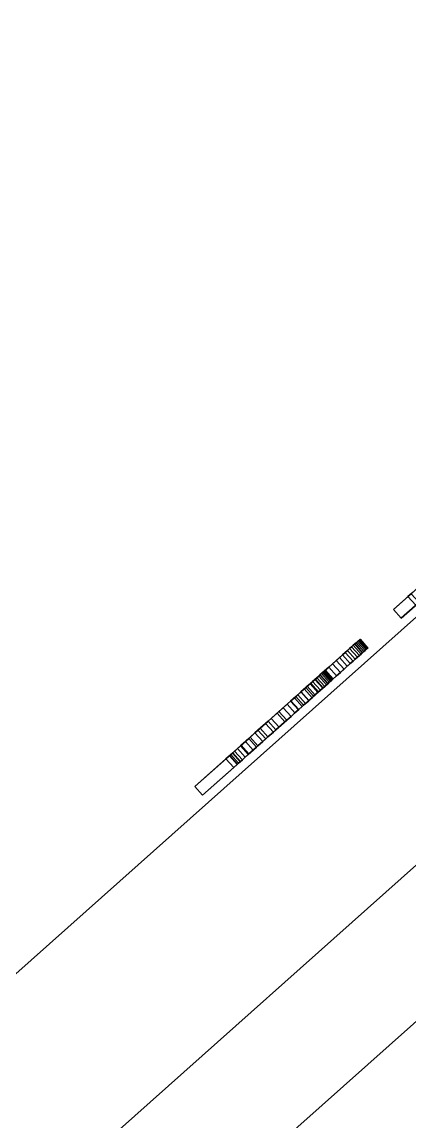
# Model space of a CAD drawing. Header units: millimetres. Extents: x -33522418 to 16198808, y -126322335 to -58690945.
# Drawn here: x -15921937.2 to -15921898.4, y -63953925.5 to -63953815.6 of the extents above; entities that cross this region are included whole.
import ezdxf

# ---------------------------------------------------------------- set-up
doc = ezdxf.new("R2010")
doc.units = ezdxf.units.MM
doc.header["$LTSCALE"] = 10
doc.layers.add('LAYER4', color=7, linetype='Continuous')
doc.layers.add('墙体层', color=1, linetype='Continuous')

# ---------------------------------------------------------------- blocks, each defined once
blk = doc.blocks.new('754')
at = {"layer": '墙体层', "color": 8}
for points, invisible_edges in [([(44979.69, 96606.02, 789.34), (44979.69, 95441.78, 747.18), (44979.69, 95405.62, 789.34)], 3), ([(44979.69, 96606.02, 789.34), (44979.69, 96569.86, 747.18), (44979.69, 95441.78, 747.18)], 13), ([(44979.69, 96606.02, 789.34), (44979.69, 95405.62, 789.34), (45026.35, 95405.62, 789.34)], 12), ([(44979.69, 96606.02, 789.34), (45026.35, 95405.62, 789.34), (45026.35, 96606.02, 789.34)], 1), ([(44979.69, 95405.62, 1.23), (44979.69, 96606.02, 1.23), (45026.35, 96606.02, 1.23)], 12), ([(44979.69, 95405.62, 1.23), (45026.35, 96606.02, 1.23), (45026.35, 95405.62, 1.23)], 1), ([(44979.69, 95405.62, 1.23), (44979.69, 96569.86, 83.2), (44979.69, 96606.02, 1.23)], 3), ([(45026.35, 96606.02, 789.34), (45026.35, 95405.62, 789.34), (45026.35, 95441.78, 747.18)], 14), ([(45026.35, 96606.02, 789.34), (45026.35, 95441.78, 747.18), (45026.35, 96569.86, 747.18)], 13), ([(45026.35, 95405.62, 1.23), (45026.35, 96606.02, 1.23), (45026.35, 96569.86, 83.2)], 14), ([(44996.19, 96581.02, 771.58), (44996.19, 95439.09, 771.58), (45007.85, 95439.09, 771.58)], 12), ([(44996.19, 96581.02, 771.58), (45007.85, 95439.09, 771.58), (45007.85, 96581.02, 771.58)], 1), ([(44996.19, 95439.09, 16.5), (44996.19, 96581.02, 16.5), (45007.85, 96581.02, 16.5)], 12), ([(44996.19, 95439.09, 16.5), (45007.85, 96581.02, 16.5), (45007.85, 95439.09, 16.5)], 1), ([(44996.19, 95439.09, 16.5), (44996.19, 96581.02, 771.58), (44996.19, 96581.02, 16.5)], 1), ([(44996.19, 95439.09, 771.58), (44996.19, 96581.02, 771.58), (44996.19, 95439.09, 16.5)], 2), ([(45007.85, 95439.09, 16.5), (45007.85, 96581.02, 16.5), (45007.85, 96581.02, 771.58)], 12), ([(45007.85, 95439.09, 771.58), (45007.85, 95439.09, 16.5), (45007.85, 96581.02, 771.58)], 2), ([(44979.69, 95441.78, 747.18), (44979.69, 96569.86, 747.18), (45026.35, 96569.86, 747.18)], 12), ([(44979.69, 95441.78, 747.18), (45026.35, 96569.86, 747.18), (45026.35, 95441.78, 747.18)], 1), ([(44979.69, 96569.86, 83.2), (44979.69, 95441.78, 83.2), (45026.35, 95441.78, 83.2)], 12), ([(44979.69, 96569.86, 83.2), (45026.35, 95441.78, 83.2), (45026.35, 96569.86, 83.2)], 1), ([(44979.69, 95405.62, 1.23), (44979.69, 95441.78, 83.2), (44979.69, 96569.86, 83.2)], 13), ([(45026.35, 95405.62, 1.23), (45026.35, 96569.86, 83.2), (45026.35, 95441.78, 83.2)], 13), ([(45027.25, 95883.89, 36.69), (45027.25, 95997.73, 40.14), (45027.25, 95998.5, 40.62)], 13), ([(45027.25, 95883.93, 62.74), (45027.25, 95998.48, 58.8), (45027.25, 95997.71, 59.28)], 13), ([(45027.25, 95882.99, 36.32), (45027.25, 95996.91, 39.76), (45027.25, 95997.73, 40.14)], 13), ([(45028.42, 95883.89, 36.69), (45028.42, 95998.5, 40.62), (45028.42, 95997.73, 40.14)], 13), ([(45028.42, 95883.93, 62.74), (45028.42, 95997.71, 59.28), (45028.42, 95998.48, 58.8)], 13), ([(45028.42, 95882.99, 36.32), (45028.42, 95997.73, 40.14), (45028.42, 95996.91, 39.76)], 13), ([(45027.25, 95922.93, 63.36), (45027.25, 95933.33, 36.01), (45028.42, 95933.33, 36.01)], 12), ([(45027.25, 95922.93, 63.36), (45028.42, 95933.33, 36.01), (45028.42, 95922.93, 63.36)], 1), ([(45027.25, 95927.89, 63.36), (45027.25, 95933.33, 36.01), (45027.25, 95922.93, 63.36)], 1), ([(45028.42, 95927.89, 63.36), (45028.42, 95922.93, 63.36), (45028.42, 95933.33, 36.01)], 12), ([(45027.25, 95927.89, 63.36), (45027.25, 95922.93, 63.36), (45028.42, 95922.93, 63.36)], 12), ([(45027.25, 95927.89, 63.36), (45028.42, 95922.93, 63.36), (45028.42, 95927.89, 63.36)], 1), ([(45027.25, 95924.87, 29.89), (45028.42, 95925.4, 25.58), (45028.42, 95924.87, 29.89)], 1), ([(45027.25, 95925.3, 29.78), (45027.25, 95924.87, 29.89), (45028.42, 95924.87, 29.89)], 12), ([(45027.25, 95925.3, 29.78), (45028.42, 95924.87, 29.89), (45028.42, 95925.3, 29.78)], 1), ([(45028.42, 95925.3, 29.78), (45028.42, 95924.87, 29.89), (45028.42, 95925.4, 25.58)], 12), ([(45027.25, 95913.82, 53.43), (45027.25, 95918.47, 52.82), (45027.25, 95913.83, 52.65)], 3), ([(45027.25, 95913.82, 53.43), (45027.25, 95918.47, 53.7), (45027.25, 95918.47, 52.82)], 13), ([(45027.25, 95913.79, 54.15), (45027.25, 95918.47, 53.7), (45027.25, 95913.82, 53.43)], 3), ([(45027.25, 95913.79, 54.15), (45027.25, 95918.45, 54.5), (45027.25, 95918.47, 53.7)], 13), ([(45027.25, 95913.83, 36.05), (45027.25, 95918.47, 36.05), (45028.42, 95918.47, 36.05)], 12), ([(45027.25, 95913.83, 36.05), (45028.42, 95918.47, 36.05), (45028.42, 95913.83, 36.05)], 1), ([(45027.25, 95913.83, 36.05), (45027.25, 95918.47, 52.82), (45027.25, 95918.47, 36.05)], 1), ([(45027.25, 95913.83, 52.65), (45027.25, 95918.47, 52.82), (45027.25, 95913.83, 36.05)], 3), ([(45027.25, 95918.47, 36.05), (45027.25, 95918.47, 52.82), (45028.42, 95918.47, 52.82)], 12), ([(45027.25, 95918.47, 36.05), (45028.42, 95918.47, 52.82), (45028.42, 95918.47, 36.05)], 1), ([(45027.25, 95918.47, 52.82), (45027.25, 95918.47, 53.7), (45028.42, 95918.47, 53.7)], 12), ([(45027.25, 95918.47, 52.82), (45028.42, 95918.47, 53.7), (45028.42, 95918.47, 52.82)], 1), ([(45027.25, 95918.47, 53.7), (45027.25, 95918.45, 54.5), (45028.42, 95918.45, 54.5)], 12), ([(45027.25, 95918.47, 53.7), (45028.42, 95918.45, 54.5), (45028.42, 95918.47, 53.7)], 1), ([(45027.25, 95913.73, 54.81), (45027.25, 95918.45, 54.5), (45027.25, 95913.79, 54.15)], 3), ([(45027.25, 95913.73, 54.81), (45027.25, 95918.42, 55.22), (45027.25, 95918.45, 54.5)], 13), ([(45027.25, 95918.45, 54.5), (45027.25, 95918.42, 55.22), (45028.42, 95918.42, 55.22)], 12), ([(45027.25, 95918.45, 54.5), (45028.42, 95918.42, 55.22), (45028.42, 95918.45, 54.5)], 1), ([(45027.25, 95913.73, 54.81), (45027.25, 95918.39, 55.86), (45027.25, 95918.42, 55.22)], 13), ([(45027.25, 95918.42, 55.22), (45027.25, 95918.39, 55.86), (45028.42, 95918.39, 55.86)], 12), ([(45027.25, 95918.42, 55.22), (45028.42, 95918.39, 55.86), (45028.42, 95918.42, 55.22)], 1), ([(45027.25, 95913.66, 55.42), (45027.25, 95918.39, 55.86), (45027.25, 95913.73, 54.81)], 3), ([(45027.25, 95913.66, 55.42), (45027.25, 95918.34, 56.43), (45027.25, 95918.39, 55.86)], 13), ([(45027.25, 95918.39, 55.86), (45027.25, 95918.34, 56.43), (45028.42, 95918.34, 56.43)], 12), ([(45027.25, 95918.39, 55.86), (45028.42, 95918.34, 56.43), (45028.42, 95918.39, 55.86)], 1), ([(45027.25, 95913.56, 55.96), (45027.25, 95918.34, 56.43), (45027.25, 95913.66, 55.42)], 3), ([(45027.25, 95913.56, 55.96), (45027.25, 95918.28, 56.91), (45027.25, 95918.34, 56.43)], 13), ([(45027.25, 95918.34, 56.43), (45027.25, 95918.28, 56.91), (45028.42, 95918.28, 56.91)], 12), ([(45027.25, 95918.34, 56.43), (45028.42, 95918.28, 56.91), (45028.42, 95918.34, 56.43)], 1), ([(45027.25, 95913.56, 55.96), (45027.25, 95918.22, 57.32), (45027.25, 95918.28, 56.91)], 13), ([(45027.25, 95918.28, 56.91), (45027.25, 95918.22, 57.32), (45028.42, 95918.22, 57.32)], 12), ([(45027.25, 95918.28, 56.91), (45028.42, 95918.22, 57.32), (45028.42, 95918.28, 56.91)], 1), ([(45027.25, 95913.44, 56.45), (45027.25, 95918.22, 57.32), (45027.25, 95913.56, 55.96)], 3), ([(45027.25, 95913.44, 56.45), (45027.25, 95918.09, 57.87), (45027.25, 95918.22, 57.32)], 13), ([(45027.25, 95918.22, 57.32), (45027.25, 95918.09, 57.87), (45028.42, 95918.09, 57.87)], 12), ([(45027.25, 95918.22, 57.32), (45028.42, 95918.09, 57.87), (45028.42, 95918.22, 57.32)], 1), ([(45027.25, 95913.44, 56.45), (45027.25, 95917.93, 58.4), (45027.25, 95918.09, 57.87)], 13), ([(45027.25, 95918.09, 57.87), (45027.25, 95917.93, 58.4), (45028.42, 95917.93, 58.4)], 12), ([(45027.25, 95918.09, 57.87), (45028.42, 95917.93, 58.4), (45028.42, 95918.09, 57.87)], 1), ([(45027.25, 95913.3, 56.88), (45027.25, 95917.93, 58.4), (45027.25, 95913.44, 56.45)], 3), ([(45027.25, 95913.3, 56.88), (45027.25, 95917.75, 58.91), (45027.25, 95917.93, 58.4)], 13), ([(45027.25, 95917.93, 58.4), (45027.25, 95917.75, 58.91), (45028.42, 95917.75, 58.91)], 12), ([(45027.25, 95917.93, 58.4), (45028.42, 95917.75, 58.91), (45028.42, 95917.93, 58.4)], 1), ([(45027.25, 95913.13, 57.27), (45027.25, 95917.75, 58.91), (45027.25, 95913.3, 56.88)], 3), ([(45027.25, 95913.13, 57.27), (45027.25, 95917.55, 59.4), (45027.25, 95917.75, 58.91)], 13), ([(45027.25, 95917.75, 58.91), (45027.25, 95917.55, 59.4), (45028.42, 95917.55, 59.4)], 12), ([(45027.25, 95917.75, 58.91), (45028.42, 95917.55, 59.4), (45028.42, 95917.75, 58.91)], 1), ([(45027.25, 95913.13, 57.27), (45027.25, 95917.32, 59.87), (45027.25, 95917.55, 59.4)], 13), ([(45027.25, 95917.55, 59.4), (45027.25, 95917.32, 59.87), (45028.42, 95917.32, 59.87)], 12), ([(45027.25, 95917.55, 59.4), (45028.42, 95917.32, 59.87), (45028.42, 95917.55, 59.4)], 1), ([(45028.42, 95913.82, 53.43), (45028.42, 95913.83, 52.65), (45028.42, 95918.47, 52.82)], 14), ([(45028.42, 95913.82, 53.43), (45028.42, 95918.47, 52.82), (45028.42, 95918.47, 53.7)], 13), ([(45028.42, 95913.79, 54.15), (45028.42, 95913.82, 53.43), (45028.42, 95918.47, 53.7)], 14), ([(45028.42, 95913.79, 54.15), (45028.42, 95918.47, 53.7), (45028.42, 95918.45, 54.5)], 13), ([(45028.42, 95913.83, 36.05), (45028.42, 95918.47, 36.05), (45028.42, 95918.47, 52.82)], 12), ([(45028.42, 95913.83, 52.65), (45028.42, 95913.83, 36.05), (45028.42, 95918.47, 52.82)], 14), ([(45028.42, 95913.73, 54.81), (45028.42, 95913.79, 54.15), (45028.42, 95918.45, 54.5)], 14), ([(45028.42, 95913.73, 54.81), (45028.42, 95918.45, 54.5), (45028.42, 95918.42, 55.22)], 13), ([(45028.42, 95913.73, 54.81), (45028.42, 95918.42, 55.22), (45028.42, 95918.39, 55.86)], 13), ([(45028.42, 95913.66, 55.42), (45028.42, 95913.73, 54.81), (45028.42, 95918.39, 55.86)], 14), ([(45028.42, 95913.66, 55.42), (45028.42, 95918.39, 55.86), (45028.42, 95918.34, 56.43)], 13), ([(45028.42, 95913.56, 55.96), (45028.42, 95913.66, 55.42), (45028.42, 95918.34, 56.43)], 14), ([(45028.42, 95913.56, 55.96), (45028.42, 95918.34, 56.43), (45028.42, 95918.28, 56.91)], 13), ([(45028.42, 95913.56, 55.96), (45028.42, 95918.28, 56.91), (45028.42, 95918.22, 57.32)], 13), ([(45028.42, 95913.44, 56.45), (45028.42, 95913.56, 55.96), (45028.42, 95918.22, 57.32)], 14), ([(45028.42, 95913.44, 56.45), (45028.42, 95918.22, 57.32), (45028.42, 95918.09, 57.87)], 13), ([(45028.42, 95913.44, 56.45), (45028.42, 95918.09, 57.87), (45028.42, 95917.93, 58.4)], 13), ([(45028.42, 95913.3, 56.88), (45028.42, 95913.44, 56.45), (45028.42, 95917.93, 58.4)], 14), ([(45028.42, 95913.3, 56.88), (45028.42, 95917.93, 58.4), (45028.42, 95917.75, 58.91)], 13), ([(45028.42, 95913.13, 57.27), (45028.42, 95913.3, 56.88), (45028.42, 95917.75, 58.91)], 14), ([(45028.42, 95913.13, 57.27), (45028.42, 95917.75, 58.91), (45028.42, 95917.55, 59.4)], 13), ([(45028.42, 95913.13, 57.27), (45028.42, 95917.55, 59.4), (45028.42, 95917.32, 59.87)], 13), ([(45027.25, 95912.92, 57.63), (45027.25, 95917.32, 59.87), (45027.25, 95913.13, 57.27)], 3), ([(45027.25, 95912.92, 57.63), (45027.25, 95917.06, 60.31), (45027.25, 95917.32, 59.87)], 13), ([(45027.25, 95917.32, 59.87), (45027.25, 95917.06, 60.31), (45028.42, 95917.06, 60.31)], 12), ([(45027.25, 95917.32, 59.87), (45028.42, 95917.06, 60.31), (45028.42, 95917.32, 59.87)], 1), ([(45027.25, 95912.92, 57.63), (45027.25, 95916.78, 60.73), (45027.25, 95917.06, 60.31)], 13), ([(45027.25, 95917.06, 60.31), (45027.25, 95916.78, 60.73), (45028.42, 95916.78, 60.73)], 12), ([(45027.25, 95917.06, 60.31), (45028.42, 95916.78, 60.73), (45028.42, 95917.06, 60.31)], 1), ([(45027.25, 95912.68, 57.98), (45027.25, 95916.78, 60.73), (45027.25, 95912.92, 57.63)], 3), ([(45027.25, 95912.68, 57.98), (45027.25, 95916.47, 61.13), (45027.25, 95916.78, 60.73)], 13), ([(45027.25, 95916.78, 60.73), (45027.25, 95916.47, 61.13), (45028.42, 95916.47, 61.13)], 12), ([(45027.25, 95916.78, 60.73), (45028.42, 95916.47, 61.13), (45028.42, 95916.78, 60.73)], 1), ([(45027.25, 95916.47, 61.13), (45027.25, 95916.11, 61.51), (45028.42, 95916.11, 61.51)], 12), ([(45027.25, 95916.47, 61.13), (45028.42, 95916.11, 61.51), (45028.42, 95916.47, 61.13)], 1), ([(45027.25, 95912.68, 57.98), (45027.25, 95916.11, 61.51), (45027.25, 95916.47, 61.13)], 13), ([(45028.42, 95912.92, 57.63), (45028.42, 95913.13, 57.27), (45028.42, 95917.32, 59.87)], 14), ([(45028.42, 95912.92, 57.63), (45028.42, 95917.32, 59.87), (45028.42, 95917.06, 60.31)], 13), ([(45028.42, 95912.92, 57.63), (45028.42, 95917.06, 60.31), (45028.42, 95916.78, 60.73)], 13), ([(45028.42, 95912.68, 57.98), (45028.42, 95912.92, 57.63), (45028.42, 95916.78, 60.73)], 14), ([(45028.42, 95912.68, 57.98), (45028.42, 95916.78, 60.73), (45028.42, 95916.47, 61.13)], 13), ([(45028.42, 95912.68, 57.98), (45028.42, 95916.47, 61.13), (45028.42, 95916.11, 61.51)], 13), ([(45027.25, 95912.41, 58.29), (45027.25, 95916.11, 61.51), (45027.25, 95912.68, 57.98)], 3), ([(45027.25, 95916.11, 61.51), (45027.25, 95915.71, 61.86), (45028.42, 95915.71, 61.86)], 12), ([(45027.25, 95916.11, 61.51), (45028.42, 95915.71, 61.86), (45028.42, 95916.11, 61.51)], 1), ([(45027.25, 95912.41, 58.29), (45027.25, 95915.71, 61.86), (45027.25, 95916.11, 61.51)], 13), ([(45027.25, 95915.71, 61.86), (45027.25, 95915.27, 62.2), (45028.42, 95915.27, 62.2)], 12), ([(45027.25, 95915.71, 61.86), (45028.42, 95915.27, 62.2), (45028.42, 95915.71, 61.86)], 1), ([(45027.25, 95912.41, 58.29), (45027.25, 95915.27, 62.2), (45027.25, 95915.71, 61.86)], 13), ([(45027.25, 95915.27, 62.2), (45027.25, 95914.79, 62.51), (45028.42, 95914.79, 62.51)], 12), ([(45027.25, 95915.27, 62.2), (45028.42, 95914.79, 62.51), (45028.42, 95915.27, 62.2)], 1), ([(45027.25, 95912.11, 58.59), (45027.25, 95915.27, 62.2), (45027.25, 95912.41, 58.29)], 3), ([(45027.25, 95912.11, 58.59), (45027.25, 95914.79, 62.51), (45027.25, 95915.27, 62.2)], 13), ([(45028.42, 95912.41, 58.29), (45028.42, 95912.68, 57.98), (45028.42, 95916.11, 61.51)], 14), ([(45028.42, 95912.41, 58.29), (45028.42, 95916.11, 61.51), (45028.42, 95915.71, 61.86)], 13), ([(45028.42, 95912.41, 58.29), (45028.42, 95915.71, 61.86), (45028.42, 95915.27, 62.2)], 13), ([(45028.42, 95912.11, 58.59), (45028.42, 95912.41, 58.29), (45028.42, 95915.27, 62.2)], 14), ([(45028.42, 95912.11, 58.59), (45028.42, 95915.27, 62.2), (45028.42, 95914.79, 62.51)], 13), ([(45027.25, 95914.79, 62.51), (45027.25, 95914.26, 62.79), (45028.42, 95914.26, 62.79)], 12), ([(45027.25, 95914.79, 62.51), (45028.42, 95914.26, 62.79), (45028.42, 95914.79, 62.51)], 1), ([(45027.25, 95912.11, 58.59), (45027.25, 95914.26, 62.79), (45027.25, 95914.79, 62.51)], 13), ([(45027.25, 95914.26, 62.79), (45027.25, 95913.69, 63.06), (45028.42, 95913.69, 63.06)], 12), ([(45027.25, 95914.26, 62.79), (45028.42, 95913.69, 63.06), (45028.42, 95914.26, 62.79)], 1), ([(45027.25, 95911.77, 58.86), (45027.25, 95914.26, 62.79), (45027.25, 95912.11, 58.59)], 3), ([(45027.25, 95911.77, 58.86), (45027.25, 95913.69, 63.06), (45027.25, 95914.26, 62.79)], 13), ([(45028.42, 95912.11, 58.59), (45028.42, 95914.79, 62.51), (45028.42, 95914.26, 62.79)], 13), ([(45028.42, 95911.77, 58.86), (45028.42, 95912.11, 58.59), (45028.42, 95914.26, 62.79)], 14), ([(45028.42, 95911.77, 58.86), (45028.42, 95914.26, 62.79), (45028.42, 95913.69, 63.06)], 13), ([(45027.25, 95913.83, 52.65), (45027.25, 95913.83, 36.05), (45028.42, 95913.83, 36.05)], 12), ([(45027.25, 95913.83, 52.65), (45028.42, 95913.83, 36.05), (45028.42, 95913.83, 52.65)], 1), ([(45027.25, 95913.82, 53.43), (45027.25, 95913.83, 52.65), (45028.42, 95913.83, 52.65)], 12), ([(45027.25, 95913.82, 53.43), (45028.42, 95913.83, 52.65), (45028.42, 95913.82, 53.43)], 1), ([(45027.25, 95913.79, 54.15), (45027.25, 95913.82, 53.43), (45028.42, 95913.82, 53.43)], 12), ([(45027.25, 95913.79, 54.15), (45028.42, 95913.82, 53.43), (45028.42, 95913.79, 54.15)], 1), ([(45027.25, 95913.73, 54.81), (45027.25, 95913.79, 54.15), (45028.42, 95913.79, 54.15)], 12), ([(45027.25, 95913.73, 54.81), (45028.42, 95913.79, 54.15), (45028.42, 95913.73, 54.81)], 1), ([(45027.25, 95913.66, 55.42), (45027.25, 95913.73, 54.81), (45028.42, 95913.73, 54.81)], 12), ([(45027.25, 95913.66, 55.42), (45028.42, 95913.73, 54.81), (45028.42, 95913.66, 55.42)], 1), ([(45027.25, 95913.69, 63.06), (45027.25, 95913.09, 63.29), (45028.42, 95913.09, 63.29)], 12), ([(45027.25, 95913.69, 63.06), (45028.42, 95913.09, 63.29), (45028.42, 95913.69, 63.06)], 1), ([(45027.25, 95911.39, 59.11), (45027.25, 95913.69, 63.06), (45027.25, 95911.77, 58.86)], 3), ([(45027.25, 95911.39, 59.11), (45027.25, 95913.09, 63.29), (45027.25, 95913.69, 63.06)], 13), ([(45027.25, 95913.56, 55.96), (45027.25, 95913.66, 55.42), (45028.42, 95913.66, 55.42)], 12), ([(45027.25, 95913.56, 55.96), (45028.42, 95913.66, 55.42), (45028.42, 95913.56, 55.96)], 1), ([(45027.25, 95913.44, 56.45), (45027.25, 95913.56, 55.96), (45028.42, 95913.56, 55.96)], 12), ([(45027.25, 95913.44, 56.45), (45028.42, 95913.56, 55.96), (45028.42, 95913.44, 56.45)], 1), ([(45027.25, 95913.3, 56.88), (45027.25, 95913.44, 56.45), (45028.42, 95913.44, 56.45)], 12), ([(45027.25, 95913.3, 56.88), (45028.42, 95913.44, 56.45), (45028.42, 95913.3, 56.88)], 1), ([(45027.25, 95913.13, 57.27), (45027.25, 95913.3, 56.88), (45028.42, 95913.3, 56.88)], 12), ([(45027.25, 95913.13, 57.27), (45028.42, 95913.3, 56.88), (45028.42, 95913.13, 57.27)], 1), ([(45027.25, 95912.92, 57.63), (45027.25, 95913.13, 57.27), (45028.42, 95913.13, 57.27)], 12), ([(45027.25, 95912.92, 57.63), (45028.42, 95913.13, 57.27), (45028.42, 95912.92, 57.63)], 1), ([(45027.25, 95913.09, 63.29), (45027.25, 95912.48, 63.49), (45028.42, 95912.48, 63.49)], 12), ([(45027.25, 95913.09, 63.29), (45028.42, 95912.48, 63.49), (45028.42, 95913.09, 63.29)], 1), ([(45027.25, 95910.99, 59.34), (45027.25, 95913.09, 63.29), (45027.25, 95911.39, 59.11)], 3), ([(45027.25, 95910.99, 59.34), (45027.25, 95912.48, 63.49), (45027.25, 95913.09, 63.29)], 13), ([(45028.42, 95911.39, 59.11), (45028.42, 95911.77, 58.86), (45028.42, 95913.69, 63.06)], 14), ([(45028.42, 95911.39, 59.11), (45028.42, 95913.69, 63.06), (45028.42, 95913.09, 63.29)], 13), ([(45028.42, 95910.99, 59.34), (45028.42, 95911.39, 59.11), (45028.42, 95913.09, 63.29)], 14), ([(45028.42, 95910.99, 59.34), (45028.42, 95913.09, 63.29), (45028.42, 95912.48, 63.49)], 13), ([(45027.25, 95912.68, 57.98), (45027.25, 95912.92, 57.63), (45028.42, 95912.92, 57.63)], 12), ([(45027.25, 95912.68, 57.98), (45028.42, 95912.92, 57.63), (45028.42, 95912.68, 57.98)], 1), ([(45027.25, 95912.41, 58.29), (45027.25, 95912.68, 57.98), (45028.42, 95912.68, 57.98)], 12), ([(45027.25, 95912.41, 58.29), (45028.42, 95912.68, 57.98), (45028.42, 95912.41, 58.29)], 1), ([(45027.25, 95912.48, 63.49), (45027.25, 95911.85, 63.65), (45028.42, 95911.85, 63.65)], 12), ([(45027.25, 95912.48, 63.49), (45028.42, 95911.85, 63.65), (45028.42, 95912.48, 63.49)], 1), ([(45027.25, 95910.99, 59.34), (45027.25, 95911.85, 63.65), (45027.25, 95912.48, 63.49)], 13), ([(45027.25, 95912.11, 58.59), (45027.25, 95912.41, 58.29), (45028.42, 95912.41, 58.29)], 12), ([(45027.25, 95912.11, 58.59), (45028.42, 95912.41, 58.29), (45028.42, 95912.11, 58.59)], 1), ([(45027.25, 95911.77, 58.86), (45027.25, 95912.11, 58.59), (45028.42, 95912.11, 58.59)], 12), ([(45027.25, 95911.77, 58.86), (45028.42, 95912.11, 58.59), (45028.42, 95911.77, 58.86)], 1), ([(45028.42, 95910.99, 59.34), (45028.42, 95912.48, 63.49), (45028.42, 95911.85, 63.65)], 13), ([(45027.25, 95911.85, 63.65), (45027.25, 95911.2, 63.78), (45028.42, 95911.2, 63.78)], 12), ([(45027.25, 95911.85, 63.65), (45028.42, 95911.2, 63.78), (45028.42, 95911.85, 63.65)], 1), ([(45027.25, 95910.57, 59.52), (45027.25, 95911.85, 63.65), (45027.25, 95910.99, 59.34)], 3), ([(45027.25, 95910.57, 59.52), (45027.25, 95911.2, 63.78), (45027.25, 95911.85, 63.65)], 13), ([(45027.25, 95911.39, 59.11), (45027.25, 95911.77, 58.86), (45028.42, 95911.77, 58.86)], 12), ([(45027.25, 95911.39, 59.11), (45028.42, 95911.77, 58.86), (45028.42, 95911.39, 59.11)], 1), ([(45027.25, 95910.99, 59.34), (45027.25, 95911.39, 59.11), (45028.42, 95911.39, 59.11)], 12), ([(45027.25, 95910.99, 59.34), (45028.42, 95911.39, 59.11), (45028.42, 95910.99, 59.34)], 1), ([(45027.25, 95911.2, 63.78), (45027.25, 95910.54, 63.87), (45028.42, 95910.54, 63.87)], 12), ([(45027.25, 95911.2, 63.78), (45028.42, 95910.54, 63.87), (45028.42, 95911.2, 63.78)], 1), ([(45027.25, 95910.13, 59.68), (45027.25, 95911.2, 63.78), (45027.25, 95910.57, 59.52)], 3), ([(45027.25, 95910.13, 59.68), (45027.25, 95910.54, 63.87), (45027.25, 95911.2, 63.78)], 13), ([(45027.25, 95910.57, 59.52), (45027.25, 95910.99, 59.34), (45028.42, 95910.99, 59.34)], 12), ([(45027.25, 95910.57, 59.52), (45028.42, 95910.99, 59.34), (45028.42, 95910.57, 59.52)], 1), ([(45028.42, 95910.57, 59.52), (45028.42, 95910.99, 59.34), (45028.42, 95911.85, 63.65)], 14), ([(45028.42, 95910.57, 59.52), (45028.42, 95911.85, 63.65), (45028.42, 95911.2, 63.78)], 13), ([(45028.42, 95910.13, 59.68), (45028.42, 95910.57, 59.52), (45028.42, 95911.2, 63.78)], 14), ([(45028.42, 95910.13, 59.68), (45028.42, 95911.2, 63.78), (45028.42, 95910.54, 63.87)], 13), ([(45027.25, 95910.13, 59.68), (45027.25, 95910.57, 59.52), (45028.42, 95910.57, 59.52)], 12), ([(45027.25, 95910.13, 59.68), (45028.42, 95910.57, 59.52), (45028.42, 95910.13, 59.68)], 1), ([(45027.25, 95910.54, 63.87), (45027.25, 95909.86, 63.92), (45028.42, 95909.86, 63.92)], 12), ([(45027.25, 95910.54, 63.87), (45028.42, 95909.86, 63.92), (45028.42, 95910.54, 63.87)], 1), ([(45027.25, 95910.54, 63.87), (45027.25, 95909.67, 59.8), (45027.25, 95909.86, 63.92)], 3), ([(45027.25, 95910.13, 59.68), (45027.25, 95909.67, 59.8), (45027.25, 95910.54, 63.87)], 14), ([(45027.25, 95909.67, 59.8), (45027.25, 95910.13, 59.68), (45028.42, 95910.13, 59.68)], 12), ([(45027.25, 95909.67, 59.8), (45028.42, 95910.13, 59.68), (45028.42, 95909.67, 59.8)], 1), ([(45027.25, 95909.86, 63.92), (45027.25, 95909.17, 63.94), (45028.42, 95909.17, 63.94)], 12), ([(45027.25, 95909.86, 63.92), (45028.42, 95909.17, 63.94), (45028.42, 95909.86, 63.92)], 1), ([(45027.25, 95909.86, 63.92), (45027.25, 95909.2, 59.88), (45027.25, 95909.17, 63.94)], 3), ([(45027.25, 95909.86, 63.92), (45027.25, 95909.67, 59.8), (45027.25, 95909.2, 59.88)], 13), ([(45028.42, 95910.54, 63.87), (45028.42, 95909.86, 63.92), (45028.42, 95909.67, 59.8)], 14), ([(45028.42, 95910.13, 59.68), (45028.42, 95910.54, 63.87), (45028.42, 95909.67, 59.8)], 3), ([(45028.42, 95909.86, 63.92), (45028.42, 95909.17, 63.94), (45028.42, 95909.2, 59.88)], 14), ([(45028.42, 95909.86, 63.92), (45028.42, 95909.2, 59.88), (45028.42, 95909.67, 59.8)], 13), ([(45027.25, 95909.2, 59.88), (45027.25, 95909.67, 59.8), (45028.42, 95909.67, 59.8)], 12), ([(45027.25, 95909.2, 59.88), (45028.42, 95909.67, 59.8), (45028.42, 95909.2, 59.88)], 1), ([(45027.25, 95908.7, 59.93), (45027.25, 95909.2, 59.88), (45028.42, 95909.2, 59.88)], 12), ([(45027.25, 95908.7, 59.93), (45028.42, 95909.2, 59.88), (45028.42, 95908.7, 59.93)], 1), ([(45027.25, 95909.17, 63.94), (45027.25, 95909.2, 59.88), (45027.25, 95908.7, 59.93)], 13), ([(45027.25, 95909.17, 63.94), (45027.25, 95907.6, 63.85), (45028.42, 95907.6, 63.85)], 12), ([(45027.25, 95909.17, 63.94), (45028.42, 95907.6, 63.85), (45028.42, 95909.17, 63.94)], 1), ([(45027.25, 95909.17, 63.94), (45027.25, 95908.18, 59.95), (45027.25, 95907.6, 63.85)], 3), ([(45027.25, 95909.17, 63.94), (45027.25, 95908.7, 59.93), (45027.25, 95908.18, 59.95)], 13), ([(45027.25, 95908.18, 59.95), (45027.25, 95908.7, 59.93), (45028.42, 95908.7, 59.93)], 12), ([(45027.25, 95908.18, 59.95), (45028.42, 95908.7, 59.93), (45028.42, 95908.18, 59.95)], 1), ([(45028.42, 95909.17, 63.94), (45028.42, 95908.7, 59.93), (45028.42, 95909.2, 59.88)], 13), ([(45028.42, 95909.17, 63.94), (45028.42, 95907.6, 63.85), (45028.42, 95908.18, 59.95)], 14), ([(45028.42, 95909.17, 63.94), (45028.42, 95908.18, 59.95), (45028.42, 95908.7, 59.93)], 13), ([(45027.25, 95907.36, 59.91), (45027.25, 95908.18, 59.95), (45028.42, 95908.18, 59.95)], 12), ([(45027.25, 95907.36, 59.91), (45028.42, 95908.18, 59.95), (45028.42, 95907.36, 59.91)], 1), ([(45027.25, 95907.6, 63.85), (45027.25, 95908.18, 59.95), (45027.25, 95907.36, 59.91)], 13), ([(45027.25, 95907.6, 63.85), (45027.25, 95906.15, 63.58), (45028.42, 95906.15, 63.58)], 12), ([(45027.25, 95907.6, 63.85), (45028.42, 95906.15, 63.58), (45028.42, 95907.6, 63.85)], 1), ([(45027.25, 95907.6, 63.85), (45027.25, 95907.36, 59.91), (45027.25, 95906.15, 63.58)], 3), ([(45028.42, 95907.6, 63.85), (45028.42, 95907.36, 59.91), (45028.42, 95908.18, 59.95)], 13), ([(45028.42, 95907.6, 63.85), (45028.42, 95906.15, 63.58), (45028.42, 95907.36, 59.91)], 14), ([(45027.25, 95906.57, 59.8), (45027.25, 95907.36, 59.91), (45028.42, 95907.36, 59.91)], 12), ([(45027.25, 95906.57, 59.8), (45028.42, 95907.36, 59.91), (45028.42, 95906.57, 59.8)], 1), ([(45027.25, 95906.15, 63.58), (45027.25, 95907.36, 59.91), (45027.25, 95906.57, 59.8)], 13), ([(45027.25, 95905.81, 59.61), (45027.25, 95906.57, 59.8), (45028.42, 95906.57, 59.8)], 12), ([(45027.25, 95905.81, 59.61), (45028.42, 95906.57, 59.8), (45028.42, 95905.81, 59.61)], 1), ([(45027.25, 95904.8, 63.12), (45027.25, 95906.57, 59.8), (45027.25, 95905.81, 59.61)], 13), ([(45027.25, 95906.15, 63.58), (45027.25, 95906.57, 59.8), (45027.25, 95904.8, 63.12)], 3), ([(45028.42, 95906.15, 63.58), (45028.42, 95906.57, 59.8), (45028.42, 95907.36, 59.91)], 13), ([(45028.42, 95904.8, 63.12), (45028.42, 95905.81, 59.61), (45028.42, 95906.57, 59.8)], 13), ([(45028.42, 95906.15, 63.58), (45028.42, 95904.8, 63.12), (45028.42, 95906.57, 59.8)], 14), ([(45027.25, 95906.15, 63.58), (45027.25, 95904.8, 63.12), (45028.42, 95904.8, 63.12)], 12), ([(45027.25, 95906.15, 63.58), (45028.42, 95904.8, 63.12), (45028.42, 95906.15, 63.58)], 1), ([(45027.25, 95905.09, 59.34), (45027.25, 95905.81, 59.61), (45028.42, 95905.81, 59.61)], 12), ([(45027.25, 95905.09, 59.34), (45028.42, 95905.81, 59.61), (45028.42, 95905.09, 59.34)], 1), ([(45027.25, 95904.8, 63.12), (45027.25, 95905.81, 59.61), (45027.25, 95905.09, 59.34)], 13), ([(45028.42, 95904.8, 63.12), (45028.42, 95905.09, 59.34), (45028.42, 95905.81, 59.61)], 13), ([(45027.25, 95904.39, 58.99), (45027.25, 95905.09, 59.34), (45028.42, 95905.09, 59.34)], 12), ([(45027.25, 95904.39, 58.99), (45028.42, 95905.09, 59.34), (45028.42, 95904.39, 58.99)], 1), ([(45027.25, 95903.57, 62.49), (45027.25, 95905.09, 59.34), (45027.25, 95904.39, 58.99)], 13), ([(45027.25, 95904.8, 63.12), (45027.25, 95905.09, 59.34), (45027.25, 95903.57, 62.49)], 3), ([(45027.25, 95904.8, 63.12), (45027.25, 95903.57, 62.49), (45028.42, 95903.57, 62.49)], 12), ([(45027.25, 95904.8, 63.12), (45028.42, 95903.57, 62.49), (45028.42, 95904.8, 63.12)], 1), ([(45027.25, 95903.74, 58.57), (45027.25, 95904.39, 58.99), (45028.42, 95904.39, 58.99)], 12), ([(45027.25, 95903.74, 58.57), (45028.42, 95904.39, 58.99), (45028.42, 95903.74, 58.57)], 1), ([(45027.25, 95902.44, 61.67), (45027.25, 95904.39, 58.99), (45027.25, 95903.74, 58.57)], 13), ([(45027.25, 95903.57, 62.49), (45027.25, 95904.39, 58.99), (45027.25, 95902.44, 61.67)], 3), ([(45028.42, 95903.57, 62.49), (45028.42, 95904.39, 58.99), (45028.42, 95905.09, 59.34)], 13), ([(45028.42, 95904.8, 63.12), (45028.42, 95903.57, 62.49), (45028.42, 95905.09, 59.34)], 14), ([(45028.42, 95902.44, 61.67), (45028.42, 95903.74, 58.57), (45028.42, 95904.39, 58.99)], 13), ([(45028.42, 95903.57, 62.49), (45028.42, 95902.44, 61.67), (45028.42, 95904.39, 58.99)], 14), ([(45027.25, 95903.11, 58.07), (45027.25, 95903.74, 58.57), (45028.42, 95903.74, 58.57)], 12), ([(45027.25, 95903.11, 58.07), (45028.42, 95903.74, 58.57), (45028.42, 95903.11, 58.07)], 1), ([(45027.25, 95901.42, 60.66), (45027.25, 95903.74, 58.57), (45027.25, 95903.11, 58.07)], 13), ([(45027.25, 95902.44, 61.67), (45027.25, 95903.74, 58.57), (45027.25, 95901.42, 60.66)], 3), ([(45027.25, 95903.57, 62.49), (45027.25, 95902.44, 61.67), (45028.42, 95902.44, 61.67)], 12), ([(45027.25, 95903.57, 62.49), (45028.42, 95902.44, 61.67), (45028.42, 95903.57, 62.49)], 1), ([(45028.42, 95901.42, 60.66), (45028.42, 95903.11, 58.07), (45028.42, 95903.74, 58.57)], 13), ([(45028.42, 95902.44, 61.67), (45028.42, 95901.42, 60.66), (45028.42, 95903.74, 58.57)], 14), ([(45027.25, 95902.54, 57.47), (45027.25, 95903.11, 58.07), (45028.42, 95903.11, 58.07)], 12), ([(45027.25, 95902.54, 57.47), (45028.42, 95903.11, 58.07), (45028.42, 95902.54, 57.47)], 1), ([(45027.25, 95900.51, 59.48), (45027.25, 95903.11, 58.07), (45027.25, 95902.54, 57.47)], 13), ([(45027.25, 95901.42, 60.66), (45027.25, 95903.11, 58.07), (45027.25, 95900.51, 59.48)], 3), ([(45027.25, 95902.06, 56.73), (45027.25, 95902.54, 57.47), (45028.42, 95902.54, 57.47)], 12), ([(45027.25, 95902.06, 56.73), (45028.42, 95902.54, 57.47), (45028.42, 95902.06, 56.73)], 1), ([(45027.25, 95896.34, 63.36), (45027.25, 95902.54, 57.47), (45027.25, 95902.06, 56.73)], 13), ([(45027.25, 95902.44, 61.67), (45027.25, 95901.42, 60.66), (45028.42, 95901.42, 60.66)], 12), ([(45027.25, 95902.44, 61.67), (45028.42, 95901.42, 60.66), (45028.42, 95902.44, 61.67)], 1), ([(45027.25, 95901.67, 55.85), (45027.25, 95902.06, 56.73), (45028.42, 95902.06, 56.73)], 12), ([(45027.25, 95901.67, 55.85), (45028.42, 95902.06, 56.73), (45028.42, 95901.67, 55.85)], 1), ([(45027.25, 95896.34, 63.36), (45027.25, 95902.06, 56.73), (45027.25, 95901.67, 55.85)], 13), ([(45028.42, 95900.51, 59.48), (45028.42, 95902.54, 57.47), (45028.42, 95903.11, 58.07)], 13), ([(45028.42, 95901.42, 60.66), (45028.42, 95900.51, 59.48), (45028.42, 95903.11, 58.07)], 14), ([(45028.42, 95896.34, 63.36), (45028.42, 95902.06, 56.73), (45028.42, 95902.54, 57.47)], 13), ([(45028.42, 95896.34, 63.36), (45028.42, 95901.67, 55.85), (45028.42, 95902.06, 56.73)], 13), ([(45027.25, 95901.37, 54.83), (45027.25, 95901.67, 55.85), (45028.42, 95901.67, 55.85)], 12), ([(45027.25, 95901.37, 54.83), (45028.42, 95901.67, 55.85), (45028.42, 95901.37, 54.83)], 1), ([(45027.25, 95896.34, 63.36), (45027.25, 95901.67, 55.85), (45027.25, 95901.37, 54.83)], 13), ([(45027.25, 95901.42, 60.66), (45027.25, 95900.51, 59.48), (45028.42, 95900.51, 59.48)], 12), ([(45027.25, 95901.42, 60.66), (45028.42, 95900.51, 59.48), (45028.42, 95901.42, 60.66)], 1), ([(45027.25, 95901.15, 53.68), (45027.25, 95901.37, 54.83), (45028.42, 95901.37, 54.83)], 12), ([(45027.25, 95901.15, 53.68), (45028.42, 95901.37, 54.83), (45028.42, 95901.15, 53.68)], 1), ([(45027.25, 95896.34, 63.36), (45027.25, 95901.37, 54.83), (45027.25, 95901.15, 53.68)], 13), ([(45027.25, 95901.02, 52.39), (45027.25, 95901.15, 53.68), (45028.42, 95901.15, 53.68)], 12), ([(45027.25, 95901.02, 52.39), (45028.42, 95901.15, 53.68), (45028.42, 95901.02, 52.39)], 1), ([(45027.25, 95896.34, 63.36), (45027.25, 95901.15, 53.68), (45027.25, 95901.02, 52.39)], 13), ([(45027.25, 95900.97, 50.96), (45027.25, 95901.02, 52.39), (45028.42, 95901.02, 52.39)], 12), ([(45027.25, 95900.97, 50.96), (45028.42, 95901.02, 52.39), (45028.42, 95900.97, 50.96)], 1), ([(45027.25, 95896.34, 63.36), (45027.25, 95901.02, 52.39), (45027.25, 95900.97, 50.96)], 13), ([(45027.25, 95900.97, 36.05), (45027.25, 95900.97, 50.96), (45028.42, 95900.97, 50.96)], 12), ([(45027.25, 95900.97, 36.05), (45028.42, 95900.97, 50.96), (45028.42, 95900.97, 36.05)], 1), ([(45027.25, 95896.34, 63.36), (45027.25, 95900.97, 36.05), (45027.25, 95896.34, 36.05)], 1), ([(45027.25, 95896.34, 63.36), (45027.25, 95900.97, 50.96), (45027.25, 95900.97, 36.05)], 13), ([(45027.25, 95896.34, 36.05), (45027.25, 95900.97, 36.05), (45028.42, 95900.97, 36.05)], 12), ([(45027.25, 95896.34, 36.05), (45028.42, 95900.97, 36.05), (45028.42, 95896.34, 36.05)], 1), ([(45028.42, 95896.34, 63.36), (45028.42, 95901.37, 54.83), (45028.42, 95901.67, 55.85)], 13), ([(45028.42, 95896.34, 63.36), (45028.42, 95901.15, 53.68), (45028.42, 95901.37, 54.83)], 13), ([(45028.42, 95896.34, 63.36), (45028.42, 95901.02, 52.39), (45028.42, 95901.15, 53.68)], 13), ([(45028.42, 95896.34, 63.36), (45028.42, 95900.97, 50.96), (45028.42, 95901.02, 52.39)], 13), ([(45028.42, 95896.34, 63.36), (45028.42, 95896.34, 36.05), (45028.42, 95900.97, 36.05)], 12), ([(45028.42, 95896.34, 63.36), (45028.42, 95900.97, 36.05), (45028.42, 95900.97, 50.96)], 13), ([(45027.25, 95900.51, 63.36), (45027.25, 95896.34, 63.36), (45028.42, 95896.34, 63.36)], 12), ([(45027.25, 95900.51, 63.36), (45028.42, 95896.34, 63.36), (45028.42, 95900.51, 63.36)], 1), ([(45027.25, 95900.51, 59.48), (45027.25, 95900.51, 63.36), (45028.42, 95900.51, 63.36)], 12), ([(45027.25, 95900.51, 59.48), (45028.42, 95900.51, 63.36), (45028.42, 95900.51, 59.48)], 1), ([(45027.25, 95900.51, 59.48), (45027.25, 95896.34, 63.36), (45027.25, 95900.51, 63.36)], 1), ([(45028.42, 95900.51, 59.48), (45028.42, 95900.51, 63.36), (45028.42, 95896.34, 63.36)], 12), ([(45027.25, 95896.34, 63.36), (45027.25, 95896.34, 36.05), (45028.42, 95896.34, 36.05)], 12), ([(45027.25, 95896.34, 63.36), (45028.42, 95896.34, 36.05), (45028.42, 95896.34, 63.36)], 1)]:
    blk.add_3dface(points, dxfattribs=dict(at, invisible_edges=invisible_edges))

msp = doc.modelspace()

# ---------------------------------------------------------------- block references
at = {"layer": 'LAYER4', "lineweight": -2, "xscale": -1, "rotation": 311.7403934190204}
msp.add_blockref('754', (-15963496.84, -64051334.48, -747.18), dxfattribs=at)

doc.saveas('drawing.dxf')
